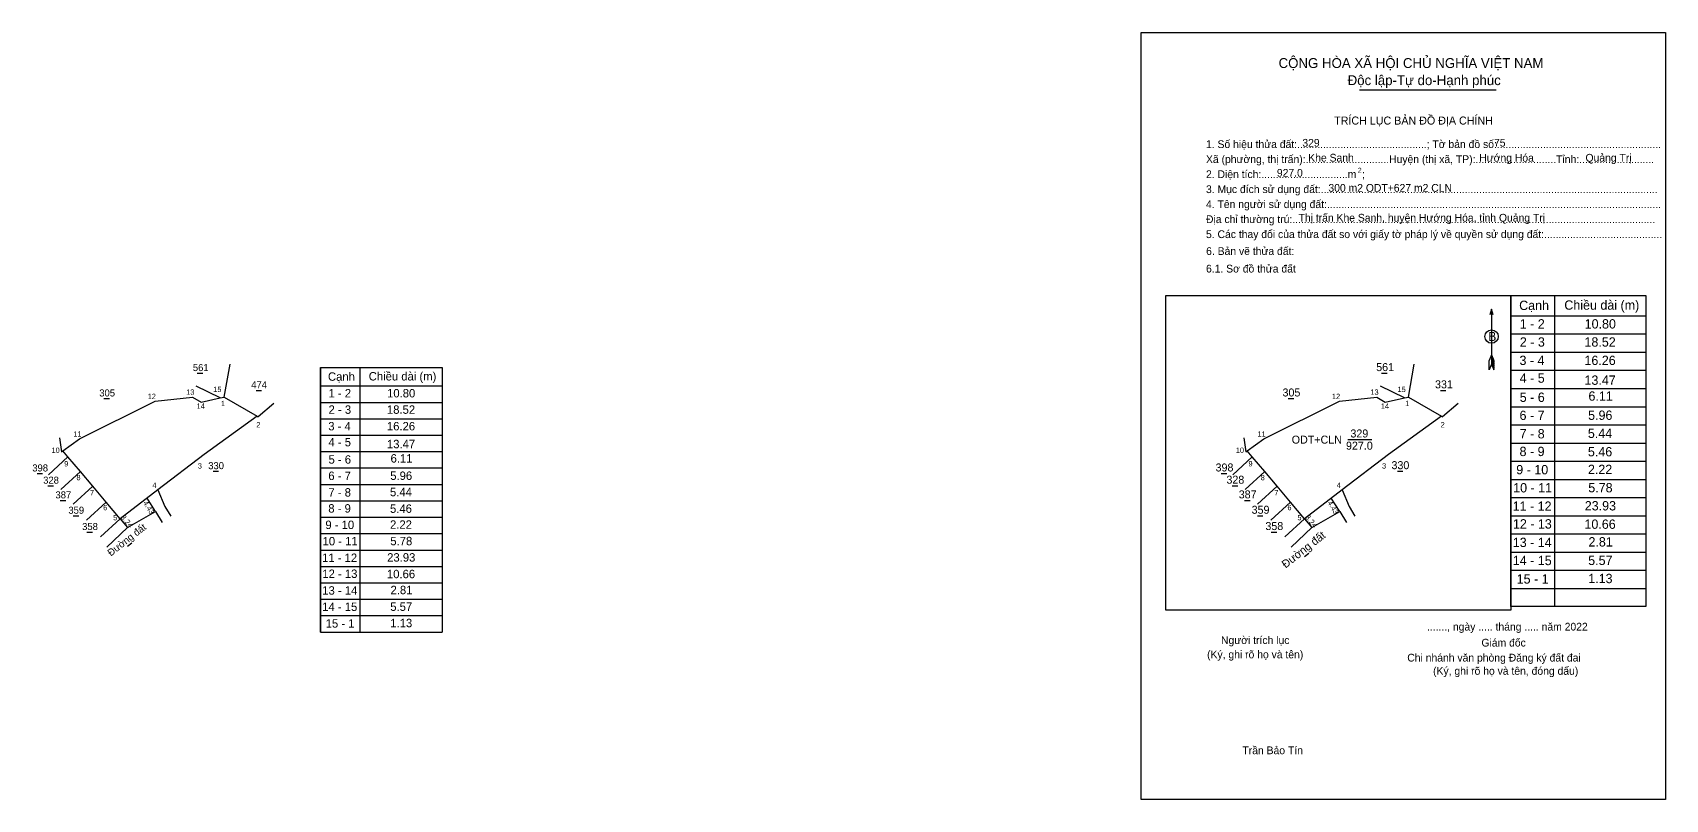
# Model space of a CAD drawing. Extents: x 551679 to 552696, y 1838962 to 1839179.
# Drawn here: x 551679.1 to 552141.6, y 1838962.1 to 1839179.4 of the extents above; entities that cross this region are included whole.
import ezdxf

# ---------------------------------------------------------------- set-up
doc = ezdxf.new("R2010")
doc.units = 0
for name, color, linetype in [('1-GT-hatchuong', 7, 'Continuous'), ('D0 16_5', 7, 'Continuous'), ('D0 33', 7, 'Continuous'), ('D0 34', 7, 'Continuous'), ('Level 1', 7, 'Continuous'), ('Level 10', 7, 'Continuous'), ('Level 13', 7, 'Continuous'), ('Level 23', 7, 'Continuous'), ('Level 27', 7, 'Continuous'), ('Level 31', 7, 'Continuous'), ('Level 36', 7, 'Continuous'), ('Level 37', 7, 'Continuous'), ('Level 5', 7, 'Continuous'), ('Level 52', 7, 'Continuous'), ('Level 61', 7, 'Continuous'), ('Level 9', 7, 'Continuous')]:
    doc.layers.add(name, color=color, linetype=linetype)

msp = doc.modelspace()

# ---------------------------------------------------------------- linework, layer by layer
at = {"layer": '1-GT-hatchuong'}
msp.add_line((552054.92, 1839163.14), (552093.68, 1839163.14), dxfattribs=at)
at = {"layer": 'D0 33'}
msp.add_lwpolyline([(551993.07, 1839179.35), (552141.56, 1839179.35), (552141.56, 1838962.12), (551993.07, 1838962.12)], close=True, dxfattribs=at)
at = {"layer": 'D0 34'}
for p, q in [((551993.07, 1839179.34), (551993.07, 1839179.34)), ((552141.56, 1838962.12), (552141.56, 1838962.12))]:
    msp.add_line(p, q, dxfattribs=at)
at = {"layer": 'Level 1'}
for p, q in [((552000.09, 1839104.88), (552097.84, 1839104.88)), ((552000.09, 1839015.75), (552000.09, 1839104.88)), ((552097.84, 1839104.88), (552097.84, 1839015.75)), ((552110.2, 1839104.88), (552110.2, 1839016.72)), ((552092.33, 1839101.03), (552092.33, 1839085.45)), ((552097.84, 1839099.13), (552136.04, 1839099.13)), ((552097.84, 1839093.98), (552136.04, 1839093.98)), ((552092.33, 1839088.02), (552091.68, 1839086.43)), ((552092.33, 1839088.02), (552092.99, 1839086.43)), ((552097.84, 1839088.83), (552136.04, 1839088.83)), ((552091.65, 1839083.86), (552091.68, 1839086.43)), ((552092.33, 1839085.45), (552091.65, 1839083.86)), ((552092.33, 1839087.8), (552092.99, 1839086.2)), ((552092.33, 1839087.58), (552092.99, 1839085.98)), ((552092.33, 1839087.35), (552093, 1839085.75)), ((552092.33, 1839087.12), (552093, 1839085.52)), ((552092.33, 1839086.9), (552093, 1839085.28)), ((552092.33, 1839086.67), (552093, 1839085.05)), ((552092.33, 1839086.45), (552093.01, 1839084.82)), ((552092.33, 1839086.23), (552093.01, 1839084.59)), ((552092.33, 1839086.01), (552093.01, 1839084.36)), ((552092.33, 1839085.78), (552093.02, 1839084.13)), ((552092.33, 1839085.45), (552093.02, 1839083.86)), ((552093.02, 1839083.86), (552092.99, 1839086.43)), ((552097.84, 1839083.68), (552136.04, 1839083.68)), ((552097.84, 1839078.53), (552136.04, 1839078.53)), ((552097.84, 1839073.37), (552136.04, 1839073.37)), ((552097.84, 1839068.22), (552136.04, 1839068.22)), ((552097.84, 1839063.07), (552136.04, 1839063.07)), ((552097.84, 1839057.92), (552136.04, 1839057.92)), ((552097.84, 1839052.77), (552136.04, 1839052.77)), ((552097.84, 1839047.62), (552136.04, 1839047.62)), ((552097.84, 1839042.47), (552136.04, 1839042.47)), ((552097.84, 1839037.32), (552136.04, 1839037.32)), ((552097.84, 1839032.17), (552136.04, 1839032.17)), ((552097.84, 1839027.02), (552136.04, 1839027.02)), ((552097.84, 1839021.87), (552136.04, 1839021.87)), ((552097.84, 1839015.75), (552000.09, 1839015.75)), ((552097.84, 1839015.75), (552097.84, 1839015.75))]:
    msp.add_line(p, q, dxfattribs=at)
msp.add_lwpolyline([(552097.84, 1839104.88), (552136.04, 1839104.88), (552136.04, 1839016.72), (552097.84, 1839016.72)], close=True, dxfattribs=at)
msp.add_lwpolyline([(552092.78, 1839099.37), (552092.33, 1839101.03), (552091.89, 1839099.37)], dxfattribs=at)
msp.add_circle((552092.33, 1839093.24), 1.9, dxfattribs=at)
at = {"layer": 'Level 10'}
for p, q in [((552068.78, 1839076.12), (552070.46, 1839085.44)), ((552027.85, 1839064.26), (552049.28, 1839074.91)), ((552049.28, 1839074.91), (552059.87, 1839076.1)), ((552059.87, 1839076.1), (552062.25, 1839074.61)), ((552062.25, 1839074.61), (552067.68, 1839075.86)), ((552067.68, 1839075.86), (552068.78, 1839076.12)), ((552078.13, 1839070.72), (552063.13, 1839059.85)), ((552023.13, 1839060.9), (552027.85, 1839064.26)), ((552024.56, 1839059.2), (552023.13, 1839060.9)), ((552028.08, 1839055.02), (552024.56, 1839059.2)), ((552063.13, 1839059.85), (552050.04, 1839049.81)), ((552031.58, 1839050.85), (552028.08, 1839055.02)), ((552035.41, 1839046.29), (552031.58, 1839050.85)), ((552050.04, 1839049.81), (552039.35, 1839041.61)), ((552049.32, 1839043.68), (552046.94, 1839047.44)), ((552039.35, 1839041.61), (552035.41, 1839046.29)), ((552039.35, 1839041.61), (552041.41, 1839039.11))]:
    msp.add_line(p, q, dxfattribs=at)
msp.add_lwpolyline([(552022.2, 1839064.52), (552022.72, 1839060.61), (552023.13, 1839060.9)], dxfattribs=at)
at = {"layer": 'Level 23'}
for p, q in [((552050.04, 1839049.81), (552052, 1839045.06)), ((552052, 1839045.06), (552053.65, 1839042.4))]:
    msp.add_line(p, q, dxfattribs=at)
msp.add_lwpolyline([(552035.61, 1839033.53), (552041.41, 1839039.11), (552049.32, 1839043.68), (552051.26, 1839040.57)], dxfattribs=at)
at = {"layer": 'Level 27'}
for p, q in [((552067.68, 1839075.86), (552060.9, 1839079.18)), ((552024.56, 1839059.2), (552019.02, 1839054.07)), ((552028.08, 1839055.02), (552022.53, 1839049.89)), ((552031.58, 1839050.85), (552026.03, 1839045.72)), ((552035.41, 1839046.29), (552029.83, 1839041.19)), ((552039.35, 1839041.61), (552033.79, 1839036.49))]:
    msp.add_line(p, q, dxfattribs=at)
at = {"layer": 'Level 31'}
msp.add_lwpolyline([(552082.89, 1839074.28), (552078.43, 1839070.54)], dxfattribs=at)
at = {"layer": 'Level 36'}
for p, q in [((551733.36, 1839076.12), (551735.04, 1839085.44)), ((551760.68, 1839084.44), (551760.68, 1839009.52)), ((551771.84, 1839084.44), (551771.84, 1839009.52)), ((551732.26, 1839075.86), (551725.48, 1839079.18)), ((551725.77, 1839082.86), (551727.33, 1839082.86)), ((551760.68, 1839079.25), (551795.16, 1839079.25)), ((551692.43, 1839064.26), (551713.86, 1839074.91)), ((551699.34, 1839075.67), (551700.9, 1839075.67)), ((551713.86, 1839074.91), (551724.45, 1839076.1)), ((551724.45, 1839076.1), (551726.83, 1839074.61)), ((551726.83, 1839074.61), (551732.26, 1839075.86)), ((551726.83, 1839074.61), (551732.26, 1839075.86)), ((551732.26, 1839075.86), (551733.36, 1839076.12)), ((551733.36, 1839076.12), (551742.71, 1839070.72)), ((551742.42, 1839077.98), (551743.99, 1839077.98)), ((551760.68, 1839074.6), (551795.16, 1839074.6)), ((551742.71, 1839070.72), (551727.71, 1839059.85)), ((551742.71, 1839070.72), (551743.01, 1839070.54)), ((551760.68, 1839069.95), (551795.16, 1839069.95)), ((551760.68, 1839065.3), (551795.16, 1839065.3)), ((551687.71, 1839060.9), (551692.43, 1839064.26)), ((551689.14, 1839059.2), (551687.71, 1839060.9)), ((551760.68, 1839060.66), (551795.16, 1839060.66)), ((551689.14, 1839059.2), (551683.6, 1839054.07)), ((551692.66, 1839055.02), (551689.14, 1839059.2)), ((551727.71, 1839059.85), (551714.62, 1839049.81)), ((551760.68, 1839056.01), (551795.16, 1839056.01)), ((551680.38, 1839054.42), (551681.95, 1839054.42)), ((551683.46, 1839050.96), (551685.03, 1839050.96)), ((551692.66, 1839055.02), (551687.11, 1839049.89)), ((551696.16, 1839050.85), (551692.66, 1839055.02)), ((551730.24, 1839055.07), (551731.8, 1839055.07)), ((551760.68, 1839051.36), (551795.16, 1839051.36)), ((551686.97, 1839046.78), (551688.53, 1839046.78)), ((551696.16, 1839050.85), (551690.61, 1839045.72)), ((551699.99, 1839046.29), (551696.16, 1839050.85)), ((551714.62, 1839049.81), (551703.93, 1839041.61)), ((551713.9, 1839043.68), (551711.53, 1839047.44)), ((551714.62, 1839049.81), (551716.58, 1839045.06)), ((551760.68, 1839046.71), (551795.16, 1839046.71)), ((551690.62, 1839042.44), (551692.18, 1839042.44)), ((551699.99, 1839046.29), (551694.42, 1839041.19)), ((551703.93, 1839041.61), (551699.99, 1839046.29)), ((551716.58, 1839045.06), (551718.24, 1839042.4)), ((551760.68, 1839042.06), (551795.16, 1839042.06)), ((551694.5, 1839037.82), (551696.06, 1839037.82)), ((551703.93, 1839041.61), (551698.37, 1839036.49)), ((551703.93, 1839041.61), (551705.99, 1839039.11)), ((551760.68, 1839037.41), (551795.16, 1839037.41)), ((551706.03, 1839033.82), (551707.27, 1839034.77)), ((551760.68, 1839032.77), (551795.16, 1839032.77)), ((551760.68, 1839028.12), (551795.16, 1839028.12)), ((551760.68, 1839023.47), (551795.16, 1839023.47)), ((551760.68, 1839018.82), (551795.16, 1839018.82)), ((551762.69, 1839021.04), (551762.69, 1839021.04)), ((551760.68, 1839014.17), (551795.16, 1839014.17)), ((551760.68, 1839009.52), (551795.16, 1839009.52))]:
    msp.add_line(p, q, dxfattribs=at)
for points in [[(551760.68, 1839009.52), (551760.68, 1839084.44), (551795.16, 1839084.44), (551795.16, 1839009.52)], [(551747.47, 1839074.28), (551743.01, 1839070.54)], [(551686.78, 1839064.52), (551687.3, 1839060.61), (551687.71, 1839060.9)], [(551700.19, 1839033.53), (551705.99, 1839039.11), (551713.9, 1839043.68), (551715.84, 1839040.57)]]:
    msp.add_lwpolyline(points, dxfattribs=at)
at = {"layer": 'Level 37'}
for p, q in [((552061.18, 1839082.86), (552062.75, 1839082.86)), ((552034.75, 1839075.67), (552036.32, 1839075.67)), ((552077.84, 1839077.98), (552079.41, 1839077.98)), ((552015.8, 1839054.42), (552017.36, 1839054.42)), ((552018.88, 1839050.96), (552020.44, 1839050.96)), ((552065.66, 1839055.07), (552067.22, 1839055.07)), ((552022.39, 1839046.78), (552023.95, 1839046.78)), ((552026.04, 1839042.44), (552027.6, 1839042.44)), ((552029.92, 1839037.82), (552031.48, 1839037.82)), ((552039.39, 1839030.92), (552040.62, 1839031.88))]:
    msp.add_line(p, q, dxfattribs=at)
at = {"layer": 'Level 5'}
for p, q in [((552068.78, 1839076.12), (552078.13, 1839070.72)), ((552078.13, 1839070.72), (552078.43, 1839070.54))]:
    msp.add_line(p, q, dxfattribs=at)
at = {"layer": 'Level 61'}
msp.add_line((552062.25, 1839074.61), (552067.68, 1839075.86), dxfattribs=at)
at = {"layer": 'Level 9'}
msp.add_line((552051.6, 1839064.04), (552058.46, 1839064.04), dxfattribs=at)

# ---------------------------------------------------------------- texts
at = {"layer": '1-GT-hatchuong'}
for s, p in [('CỘNG HÒA XÃ HỘI CHỦ NGHĨA VIỆT NAM', (552032.02, 1839169.33)), ('Độc lập-Tự do-Hạnh phúc', (552051.58, 1839164.48))]:
    msp.add_text(s, height=2.8045, dxfattribs=at).set_placement(p)
at = {"layer": 'D0 16_5'}
for s, height, p in [('329', 2.195, (552038.75, 1839147.04)), ('75', 2.195, (552093.03, 1839147.07)), ('Khe Sanh', 2.195, (552040.43, 1839142.82)), ('Hướng Hóa', 2.195, (552088.85, 1839142.79)), ('Quảng Trị', 2.195, (552118.95, 1839142.8)), ('927.0', 2.195, (552031.54, 1839138.54)), ('300 m2 ODT+627 m2 CLN', 2.1954, (552046.13, 1839134.27)), ('Thị trấn Khe Sanh, huyện Hướng Hóa, tỉnh Quảng Trị', 2.1954, (552037.67, 1839125.81))]:
    msp.add_text(s, height=height, dxfattribs=at).set_placement(p)
at = {"layer": 'D0 34'}
for s, height, p in [('TRÍCH LỤC BẢN ĐỒ ĐỊA CHÍNH', 2.2664, (552047.76, 1839153.31)), ('1. Số hiệu thửa đất:.............................................; Tờ bản đồ số:.........................................................', 2.19543, (552011.46, 1839146.65)), ('Xã (phường, thị trấn):.............................Huyện (thị xã, TP):............................Tỉnh:..........................', 2.19543, (552011.46, 1839142.4)), ('2. Diện tích:..............................m  ;', 2.1954, (552011.46, 1839138.15)), ('2', 1.42, (552054.45, 1839139.64)), ('3. Mục đích sử dụng đất:.....................................................................................................................', 2.19543, (552011.46, 1839133.9)), ('4. Tên người sử dụng đất:....................................................................................................................', 2.19543, (552011.46, 1839129.65)), ('Địa chỉ thường trú:..............................................................................................................................', 2.19543, (552011.46, 1839125.4)), ('5. Các thay đổi của thửa đất so với giấy tờ pháp lý về quyền sử dụng đất:.........................................', 2.19543, (552011.46, 1839121.15)), ('6. Bản vẽ thửa đất:', 2.1954, (552011.5, 1839116.36)), ('6.1. Sơ đồ thửa đất', 2.1954, (552011.46, 1839111.39)), ('......., ngày ..... tháng ..... năm 2022', 2.1954, (552074.05, 1839009.95)), ('Người trích lục', 2.1954, (552015.71, 1839006.13)), ('Giám đốc', 2.195, (552089.47, 1839005.42)), ('(Ký, ghi rõ họ và tên)', 2.1954, (552011.77, 1839002.09)), ('Chi nhánh văn phòng Đăng ký đất đai', 2.1954, (552068.47, 1839001.17)), ('(Ký, ghi rõ họ và tên, đóng dấu)', 2.1954, (552075.78, 1838997.42)), ('Trần Bảo Tín', 2.1954, (552021.78, 1838974.91))]:
    msp.add_text(s, height=height, dxfattribs=at).set_placement(p)
at = {"layer": 'Level 1'}
for s, height, p in [('Cạnh', 2.644, (552100.16, 1839100.76)), ('Chiều dài (m)', 2.6438, (552112.95, 1839100.85)), ('B', 2.58, (552091.38, 1839091.99))]:
    msp.add_text(s, height=height, dxfattribs=at).set_placement(p)
at = {"layer": 'Level 13'}
for s, p in [('ODT+CLN', (552035.74, 1839062.91)), ('329', (552052.36, 1839064.65)), ('927.0', (552051.11, 1839061.19))]:
    msp.add_text(s, height=2.266, dxfattribs=at).set_placement(p)
at = {"layer": 'Level 36'}
for s, height, p in [('561', 2, (551724.51, 1839083.46)), ('Chiều dài (m)', 2.386, (551774.32, 1839080.8)), ('15', 1.511, (551730.29, 1839077.52)), ('474', 2, (551741.04, 1839078.58)), ('Cạnh', 2.386, (551762.78, 1839080.72)), ('305', 2, (551698, 1839076.27)), ('12', 1.511, (551711.71, 1839075.53)), ('13', 1.511, (551722.62, 1839076.75)), ('14', 1.511, (551725.57, 1839072.78)), ('1', 1.51, (551732.47, 1839073.53)), ('1 - 2', 2.386, (551762.93, 1839076)), ('10.80', 2.386, (551779.52, 1839076)), ('2 - 3', 2.386, (551762.95, 1839071.36)), ('18.52', 2.386, (551779.47, 1839071.36)), ('11', 1.511, (551690.64, 1839064.87)), ('2', 1.51, (551742.48, 1839067.5)), ('3 - 4', 2.386, (551762.86, 1839066.66)), ('16.26', 2.386, (551779.47, 1839066.66)), ('10', 1.511, (551684.48, 1839060.28)), ('4 - 5', 2.386, (551762.92, 1839062.14)), ('13.47', 2.386, (551779.48, 1839061.6)), ('398', 2, (551679.03, 1839055.02)), ('9', 1.51, (551688.07, 1839056.45)), ('3', 1.51, (551725.91, 1839055.85)), ('330', 2, (551728.86, 1839055.67)), ('5 - 6', 2.386, (551762.93, 1839057.23)), ('6.11', 2.386, (551780.5, 1839057.54)), ('328', 2, (551682.11, 1839051.56)), ('8', 1.51, (551691.54, 1839052.53)), ('4', 1.51, (551713.05, 1839050.36)), ('6 - 7', 2.386, (551762.88, 1839052.6)), ('5.96', 2.386, (551780.41, 1839052.63)), ('387', 2, (551685.6, 1839047.39)), ('7', 1.51, (551695.4, 1839048.26)), ('7 - 8', 2.386, (551762.9, 1839047.9)), ('5.44', 2.386, (551780.34, 1839048)), ('359', 2, (551689.25, 1839043.04)), ('6', 1.51, (551699.1, 1839044.04)), ('5', 1.51, (551701.93, 1839041.2)), ('8 - 9', 2.386, (551762.87, 1839043.37)), ('5.46', 2.386, (551780.35, 1839043.3)), ('358', 2, (551693.15, 1839038.42)), ('9 - 10', 2.386, (551762.04, 1839038.71)), ('2.22', 2.386, (551780.35, 1839038.78)), ('10 - 11', 2.386, (551761.25, 1839034.08)), ('5.78', 2.386, (551780.44, 1839034.11)), ('11 - 12', 2.386, (551761.11, 1839029.38)), ('23.93', 2.386, (551779.54, 1839029.48)), ('12 - 13', 2.386, (551761.18, 1839024.85)), ('10.66', 2.386, (551779.47, 1839024.78)), ('13 - 14', 2.386, (551761.16, 1839020.12)), ('2.81', 2.386, (551780.5, 1839020.25)), ('14 - 15', 2.386, (551761.15, 1839015.49)), ('5.57', 2.386, (551780.42, 1839015.52)), ('15 - 1', 2.386, (551762.13, 1839010.77)), ('1.13', 2.386, (551780.43, 1839010.89))]:
    msp.add_text(s, height=height, dxfattribs=at).set_placement(p)
for s, height, rotation, p in [('4.43', 1.511, 300.5018, (551710.37, 1839046.19)), ('3.24', 1.511, 308.7214, (551703.99, 1839042.06)), ('Đường đất', 2, 37.8025, (551701.3, 1839030.91))]:
    msp.add_text(s, height=height, rotation=rotation, dxfattribs=at).set_placement(p)
at = {"layer": 'Level 37'}
for s, p in [('561', (552059.66, 1839083.46)), ('331', (552076.32, 1839078.58)), ('305', (552033.13, 1839076.27)), ('398', (552014.17, 1839055.02)), ('330', (552063.99, 1839055.67)), ('328', (552017.25, 1839051.56)), ('387', (552020.73, 1839047.39)), ('359', (552024.38, 1839043.04)), ('358', (552028.28, 1839038.42))]:
    msp.add_text(s, height=2.266, dxfattribs=at).set_placement(p)
msp.add_text('Đường đất', height=2.266, rotation=37.8025, dxfattribs=at).set_placement((552033.99, 1839027.5))
at = {"layer": 'Level 52'}
for s, p in [('1 - 2', (552100.33, 1839095.52)), ('10.80', (552118.71, 1839095.52)), ('2 - 3', (552100.35, 1839090.39)), ('18.52', (552118.66, 1839090.39)), ('3 - 4', (552100.25, 1839085.18)), ('16.26', (552118.65, 1839085.18)), ('4 - 5', (552100.31, 1839080.16)), ('13.47', (552118.66, 1839079.57)), ('5 - 6', (552100.32, 1839074.73)), ('6.11', (552119.79, 1839075.07)), ('6 - 7', (552100.27, 1839069.6)), ('5.96', (552119.69, 1839069.64)), ('7 - 8', (552100.3, 1839064.39)), ('5.44', (552119.62, 1839064.51)), ('8 - 9', (552100.27, 1839059.38)), ('5.46', (552119.63, 1839059.3)), ('9 - 10', (552099.34, 1839054.21)), ('2.22', (552119.63, 1839054.28)), ('10 - 11', (552098.47, 1839049.08)), ('5.78', (552119.73, 1839049.11)), ('11 - 12', (552098.31, 1839043.87)), ('23.93', (552118.74, 1839043.98)), ('12 - 13', (552098.39, 1839038.85)), ('10.66', (552118.65, 1839038.77)), ('13 - 14', (552098.36, 1839033.61)), ('2.81', (552119.79, 1839033.76)), ('14 - 15', (552098.36, 1839028.48)), ('5.57', (552119.71, 1839028.51)), ('15 - 1', (552099.45, 1839023.25)), ('1.13', (552119.72, 1839023.38))]:
    msp.add_text(s, height=2.644, dxfattribs=at).set_placement(p)
at = {"layer": 'Level 9'}
for s, height, p in [('15', 1.511, (552065.7, 1839077.52)), ('12', 1.511, (552047.13, 1839075.53)), ('13', 1.511, (552058.03, 1839076.75)), ('14', 1.511, (552060.99, 1839072.78)), ('1', 1.51, (552067.89, 1839073.53)), ('11', 1.511, (552026.06, 1839064.87)), ('2', 1.51, (552077.9, 1839067.5)), ('10', 1.511, (552019.9, 1839060.28)), ('9', 1.51, (552023.49, 1839056.45)), ('3', 1.51, (552061.32, 1839055.85)), ('8', 1.51, (552026.96, 1839052.53)), ('4', 1.51, (552048.47, 1839050.36)), ('7', 1.51, (552030.82, 1839048.26)), ('6', 1.51, (552034.52, 1839044.04)), ('5', 1.51, (552037.35, 1839041.2))]:
    msp.add_text(s, height=height, dxfattribs=at).set_placement(p)
for s, rotation, p in [('4.43', 300.5018, (552045.79, 1839046.19)), ('3.24', 308.7214, (552039.41, 1839042.06))]:
    msp.add_text(s, height=1.511, rotation=rotation, dxfattribs=at).set_placement(p)

doc.saveas('drawing.dxf')
